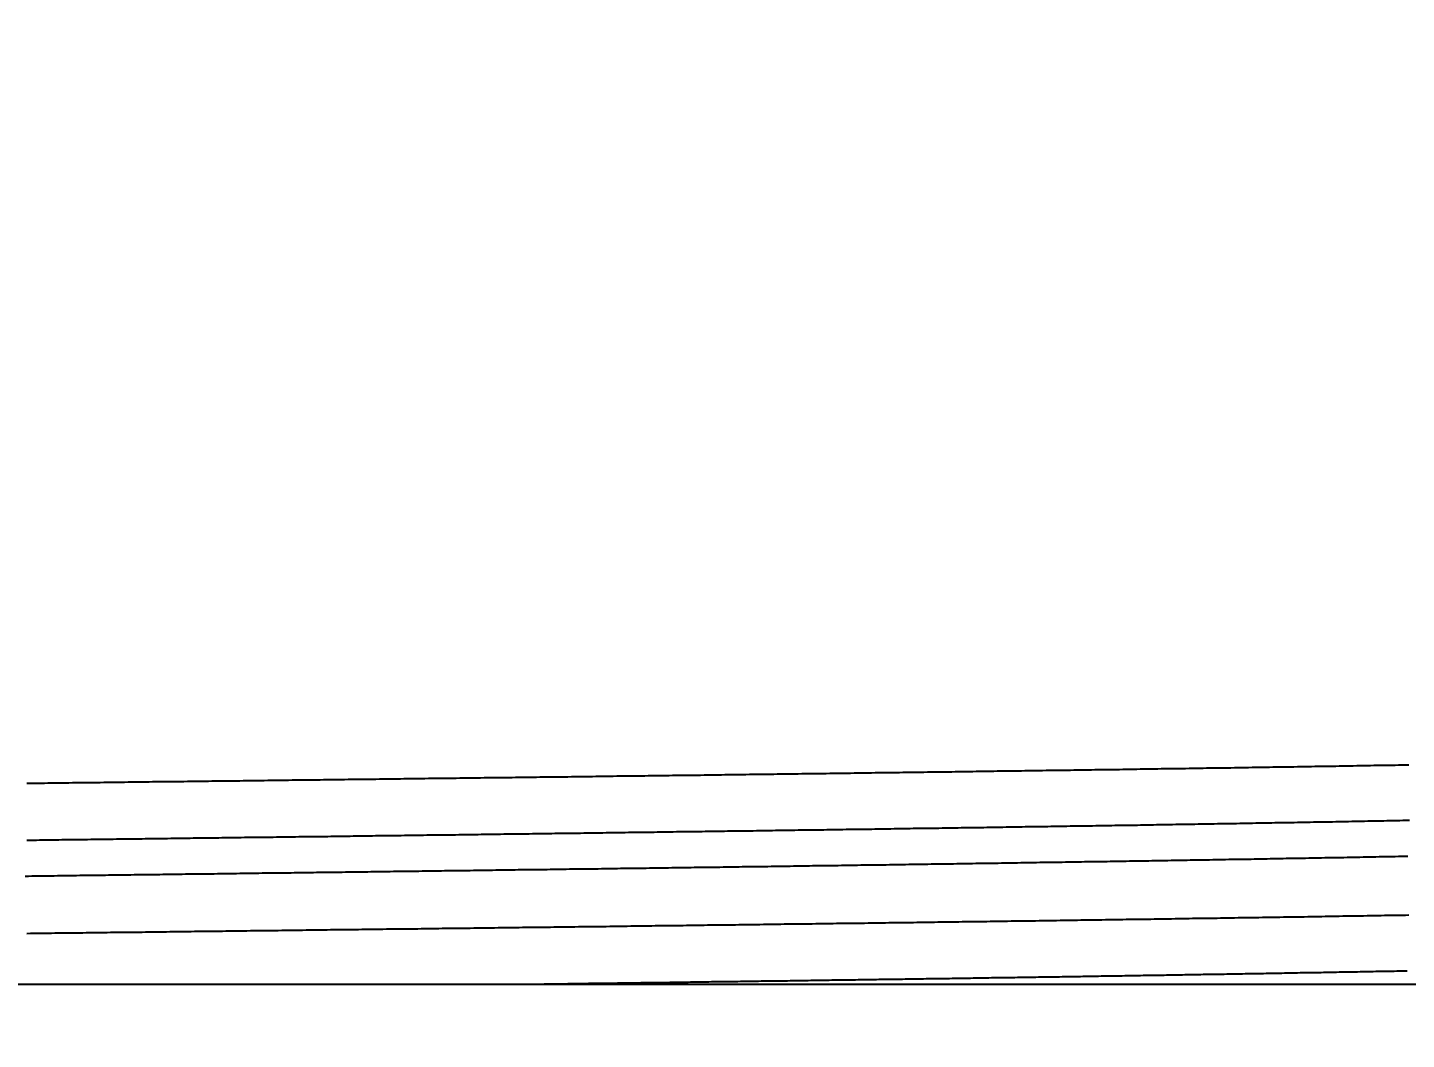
# Model space of a CAD drawing. Header units: millimetres. Extents: x 0 to 5600, y -67 to 2530.
# Drawn here: x 4146.72 to 4160.83, y 874.2 to 884.56 of the extents above; entities that cross this region are included whole.
import ezdxf

# ---------------------------------------------------------------- set-up
doc = ezdxf.new("R2010")
doc.units = ezdxf.units.MM
doc.layers.add('내부선 및 부속', color=4, linetype='Continuous')
doc.layers.add('치수선', color=7, linetype='Continuous')
doc.styles.add('____', font='')
doc.styles.get('____').set_extended_font_data('굴림')
doc.dimstyles.new('MSADIM', dxfattribs={"dimtxt": 33, "dimasz": 17, "dimexe": 10, "dimexo": 7.5, "dimgap": 10, "dimtad": 0, "dimtih": 1, "dimtoh": 1, "dimdec": 0, "dimzin": 1, "dimdsep": 46, "dimtxsty": '____', "dimcen": 11.25, "dimadec": 0, "dimazin": 0, "dimtfac": 1, "dimtdec": 0, "dimtix": 1, "dimtmove": 0, "dimatfit": 3, "dimfxl": 1, "dimtolj": 1, "dimtzin": 1, "dimarcsym": 0})

# ---------------------------------------------------------------- blocks, each defined once
blk = doc.blocks.new('*D10')
at = {"layer": '치수선', "color": 0, "linetype": 'Continuous', "lineweight": -2, "transparency": 16777216}
for p, q in [((3996.713, 930.2), (3855.18, 930.2)), ((3865.18, 913.2), (3865.18, 603.033)), ((3865.18, 247.2), (3865.18, 557.367)), ((4163.713, 230.2), (3855.18, 230.2))]:
    blk.add_line(p, q, dxfattribs=at)
at = {"layer": '치수선', "color": 0, "linetype": 'Continuous', "transparency": 16777216}
for points in [[(3862.347, 913.2), (3868.014, 913.2), (3865.18, 930.2)], [(3862.347, 247.2), (3868.014, 247.2), (3865.18, 230.2)]]:
    blk.add_solid(points, dxfattribs=at)
at = {"layer": '치수선', "color": 0, "linetype": 'Continuous', "transparency": 16777216, "insert": (3865.18, 580.2), "char_height": 25, "attachment_point": 5, "style": '____'}
blk.add_mtext('\\A1;700', dxfattribs=at)

msp = doc.modelspace()

# ---------------------------------------------------------------- linework, layer by layer
at = {"layer": '내부선 및 부속', "linetype": 'Continuous'}
msp.add_line((4167.113, 874.767), (4125.315, 874.767), dxfattribs=at)
at = {"layer": '내부선 및 부속', "linetype": 'Continuous', "flags": 128}
for points in [[(4146.714, 876.826), (4146.749, 876.827), (4146.785, 876.827), (4146.821, 876.827), (4146.856, 876.828), (4146.892, 876.828), (4146.928, 876.829), (4146.964, 876.829), (4146.999, 876.83), (4147.035, 876.83), (4147.071, 876.83), (4147.106, 876.831), (4147.142, 876.831), (4147.178, 876.832), (4147.213, 876.832), (4147.249, 876.833), (4147.285, 876.833), (4147.321, 876.833), (4147.356, 876.834), (4147.392, 876.834), (4147.428, 876.835), (4147.463, 876.835), (4147.499, 876.836), (4147.535, 876.836), (4147.57, 876.836), (4147.606, 876.837), (4147.642, 876.837), (4147.678, 876.838), (4147.713, 876.838), (4147.749, 876.839), (4147.785, 876.839), (4147.82, 876.839), (4147.856, 876.84), (4147.892, 876.84), (4147.928, 876.841), (4147.963, 876.841), (4147.999, 876.842), (4148.035, 876.842), (4148.07, 876.842), (4148.106, 876.843), (4148.142, 876.843), (4148.177, 876.844), (4148.213, 876.844), (4148.249, 876.845), (4148.285, 876.845), (4148.32, 876.845), (4148.356, 876.846), (4148.392, 876.846), (4148.427, 876.847), (4148.463, 876.847), (4148.499, 876.848), (4148.535, 876.848), (4148.57, 876.848), (4148.606, 876.849), (4148.642, 876.849), (4148.677, 876.85), (4148.713, 876.85), (4148.749, 876.851), (4148.784, 876.851), (4148.82, 876.851), (4148.856, 876.852), (4148.892, 876.852), (4148.927, 876.853), (4148.963, 876.853), (4148.999, 876.854), (4149.034, 876.854), (4149.07, 876.854), (4149.106, 876.855), (4149.141, 876.855), (4149.177, 876.856), (4149.213, 876.856), (4149.249, 876.857), (4149.284, 876.857), (4149.32, 876.857), (4149.356, 876.858), (4149.391, 876.858), (4149.427, 876.859), (4149.463, 876.859), (4149.499, 876.86), (4149.534, 876.86), (4149.57, 876.86), (4149.606, 876.861), (4149.641, 876.861), (4149.677, 876.862), (4149.713, 876.862), (4149.748, 876.863), (4149.784, 876.863), (4149.784, 876.863), (4149.82, 876.863), (4149.856, 876.864), (4149.891, 876.864), (4149.927, 876.865), (4149.963, 876.865), (4149.998, 876.866), (4150.034, 876.866), (4150.07, 876.866), (4150.105, 876.867), (4150.141, 876.867), (4150.177, 876.868), (4150.213, 876.868), (4150.248, 876.869), (4150.284, 876.869), (4150.32, 876.87), (4150.355, 876.87), (4150.391, 876.87), (4150.427, 876.871), (4150.463, 876.871), (4150.498, 876.872), (4150.534, 876.872), (4150.57, 876.873), (4150.605, 876.873), (4150.641, 876.873), (4150.677, 876.874), (4150.712, 876.874), (4150.748, 876.875), (4150.784, 876.875), (4150.82, 876.876), (4150.855, 876.876), (4150.891, 876.877), (4150.927, 876.877), (4150.962, 876.877), (4150.998, 876.878), (4151.034, 876.878), (4151.07, 876.879), (4151.105, 876.879), (4151.141, 876.88), (4151.177, 876.88), (4151.212, 876.88), (4151.248, 876.881), (4151.284, 876.881), (4151.319, 876.882), (4151.355, 876.882), (4151.391, 876.883), (4151.427, 876.883), (4151.462, 876.884), (4151.498, 876.884), (4151.534, 876.884), (4151.569, 876.885), (4151.605, 876.885), (4151.641, 876.886), (4151.676, 876.886), (4151.712, 876.887), (4151.748, 876.887), (4151.784, 876.888), (4151.819, 876.888), (4151.855, 876.888), (4151.891, 876.889), (4151.926, 876.889), (4151.962, 876.89), (4151.998, 876.89), (4152.034, 876.891), (4152.069, 876.891), (4152.105, 876.891), (4152.141, 876.892), (4152.176, 876.892), (4152.212, 876.893), (4152.248, 876.893), (4152.283, 876.894), (4152.319, 876.894), (4152.355, 876.895), (4152.391, 876.895), (4152.426, 876.896), (4152.462, 876.896), (4152.498, 876.896), (4152.533, 876.897), (4152.569, 876.897), (4152.605, 876.898), (4152.64, 876.898), (4152.676, 876.899), (4152.712, 876.899), (4152.748, 876.9), (4152.783, 876.9), (4152.819, 876.9), (4152.855, 876.901), (4152.89, 876.901), (4152.926, 876.902), (4152.962, 876.902), (4152.998, 876.903), (4153.033, 876.903), (4153.069, 876.904), (4153.105, 876.904), (4153.14, 876.905), (4153.176, 876.905), (4153.212, 876.905), (4153.247, 876.906), (4153.283, 876.906), (4153.319, 876.907), (4153.355, 876.907), (4153.355, 876.907), (4153.39, 876.908), (4153.426, 876.908), (4153.462, 876.909), (4153.497, 876.909), (4153.533, 876.91), (4153.569, 876.91), (4153.604, 876.91), (4153.64, 876.911), (4153.676, 876.911), (4153.712, 876.912), (4153.747, 876.912), (4153.783, 876.913), (4153.819, 876.913), (4153.854, 876.914), (4153.89, 876.914), (4153.926, 876.915), (4153.962, 876.915), (4153.997, 876.915), (4154.033, 876.916), (4154.069, 876.916), (4154.104, 876.917), (4154.14, 876.917), (4154.176, 876.918), (4154.211, 876.918), (4154.247, 876.919), (4154.283, 876.919), (4154.319, 876.92), (4154.354, 876.92), (4154.39, 876.921), (4154.426, 876.921), (4154.461, 876.921), (4154.497, 876.922), (4154.533, 876.922), (4154.568, 876.923), (4154.604, 876.923), (4154.64, 876.924), (4154.676, 876.924), (4154.711, 876.925), (4154.747, 876.925), (4154.783, 876.926), (4154.818, 876.926), (4154.854, 876.927), (4154.89, 876.927), (4154.926, 876.928), (4154.961, 876.928), (4154.997, 876.929), (4155.033, 876.929), (4155.068, 876.929), (4155.104, 876.93), (4155.14, 876.93), (4155.175, 876.931), (4155.211, 876.931), (4155.247, 876.932), (4155.283, 876.932), (4155.318, 876.933), (4155.354, 876.933), (4155.39, 876.934), (4155.425, 876.934), (4155.461, 876.935), (4155.497, 876.935), (4155.532, 876.936), (4155.568, 876.936), (4155.604, 876.937), (4155.64, 876.937), (4155.675, 876.938), (4155.711, 876.938), (4155.747, 876.939), (4155.782, 876.939), (4155.818, 876.939), (4155.854, 876.94), (4155.89, 876.94), (4155.925, 876.941), (4155.961, 876.941), (4155.997, 876.942), (4156.032, 876.942), (4156.068, 876.943), (4156.104, 876.943), (4156.139, 876.944), (4156.175, 876.944), (4156.211, 876.945), (4156.247, 876.945), (4156.282, 876.946), (4156.318, 876.946), (4156.354, 876.947), (4156.389, 876.947), (4156.425, 876.948), (4156.461, 876.948), (4156.496, 876.949), (4156.532, 876.949), (4156.568, 876.95), (4156.604, 876.95), (4156.639, 876.951), (4156.675, 876.951), (4156.711, 876.952), (4156.746, 876.952), (4156.782, 876.953), (4156.818, 876.953), (4156.854, 876.954), (4156.889, 876.954), (4156.925, 876.955), (4156.925, 876.955), (4156.961, 876.955), (4156.996, 876.956), (4157.032, 876.956), (4157.068, 876.957), (4157.103, 876.957), (4157.139, 876.958), (4157.175, 876.958), (4157.211, 876.959), (4157.246, 876.959), (4157.282, 876.96), (4157.318, 876.96), (4157.353, 876.961), (4157.389, 876.961), (4157.425, 876.962), (4157.46, 876.962), (4157.496, 876.963), (4157.532, 876.963), (4157.568, 876.964), (4157.603, 876.964), (4157.639, 876.965), (4157.675, 876.965), (4157.71, 876.966), (4157.746, 876.966), (4157.782, 876.967), (4157.817, 876.967), (4157.853, 876.968), (4157.889, 876.968), (4157.925, 876.969), (4157.96, 876.969), (4157.996, 876.97), (4158.032, 876.97), (4158.067, 876.971), (4158.103, 876.972), (4158.139, 876.972), (4158.175, 876.973), (4158.21, 876.973), (4158.246, 876.974), (4158.282, 876.974), (4158.317, 876.975), (4158.353, 876.975), (4158.389, 876.976), (4158.424, 876.976), (4158.46, 876.977), (4158.496, 876.977), (4158.532, 876.978), (4158.567, 876.978), (4158.603, 876.979), (4158.639, 876.979), (4158.674, 876.98), (4158.71, 876.981), (4158.746, 876.981), (4158.781, 876.982), (4158.817, 876.982), (4158.853, 876.983), (4158.889, 876.983), (4158.924, 876.984), (4158.96, 876.984), (4158.996, 876.985), (4159.031, 876.985), (4159.067, 876.986), (4159.103, 876.986), (4159.139, 876.987), (4159.174, 876.988), (4159.21, 876.988), (4159.246, 876.989), (4159.281, 876.989), (4159.317, 876.99), (4159.353, 876.99), (4159.388, 876.991), (4159.424, 876.991), (4159.46, 876.992), (4159.496, 876.993), (4159.531, 876.993), (4159.567, 876.994), (4159.603, 876.994), (4159.638, 876.995), (4159.674, 876.995), (4159.71, 876.996), (4159.745, 876.997), (4159.781, 876.997), (4159.817, 876.998), (4159.853, 876.998), (4159.888, 876.999), (4159.924, 876.999), (4159.96, 877), (4159.995, 877.001), (4160.031, 877.001), (4160.067, 877.002), (4160.102, 877.002), (4160.138, 877.003), (4160.174, 877.003), (4160.21, 877.004), (4160.245, 877.005), (4160.281, 877.005), (4160.317, 877.006), (4160.352, 877.006), (4160.388, 877.007), (4160.424, 877.008), (4160.459, 877.008), (4160.495, 877.009), (4160.495, 877.009), (4160.531, 877.009), (4160.567, 877.01), (4160.602, 877.01), (4160.638, 877.011), (4160.674, 877.012), (4160.709, 877.012), (4160.745, 877.013), (4160.781, 877.013), (4160.817, 877.014), (4160.852, 877.015)], [(4160.856, 876.444), (4160.823, 876.443), (4160.79, 876.443), (4160.758, 876.442), (4160.725, 876.442), (4160.692, 876.441), (4160.659, 876.44), (4160.627, 876.44), (4160.594, 876.439), (4160.561, 876.438), (4160.528, 876.438), (4160.496, 876.437), (4160.463, 876.437), (4160.43, 876.436), (4160.397, 876.435), (4160.365, 876.435), (4160.332, 876.434), (4160.299, 876.434), (4160.267, 876.433), (4160.234, 876.432), (4160.201, 876.432), (4160.168, 876.431), (4160.136, 876.431), (4160.103, 876.43), (4160.07, 876.429), (4160.037, 876.429), (4160.005, 876.428), (4159.972, 876.428), (4159.939, 876.427), (4159.906, 876.426), (4159.874, 876.426), (4159.841, 876.425), (4159.808, 876.425), (4159.775, 876.424), (4159.743, 876.424), (4159.71, 876.423), (4159.677, 876.422), (4159.645, 876.422), (4159.612, 876.421), (4159.579, 876.421), (4159.546, 876.42), (4159.514, 876.42), (4159.481, 876.419), (4159.448, 876.418), (4159.415, 876.418), (4159.383, 876.417), (4159.35, 876.417), (4159.317, 876.416), (4159.284, 876.416), (4159.252, 876.415), (4159.219, 876.414), (4159.186, 876.414), (4159.153, 876.413), (4159.121, 876.413), (4159.088, 876.412), (4159.055, 876.412), (4159.022, 876.411), (4159.022, 876.411), (4158.99, 876.411), (4158.957, 876.41), (4158.924, 876.409), (4158.892, 876.409), (4158.859, 876.408), (4158.826, 876.408), (4158.793, 876.407), (4158.761, 876.407), (4158.728, 876.406), (4158.695, 876.406), (4158.662, 876.405), (4158.63, 876.405), (4158.597, 876.404), (4158.564, 876.403), (4158.531, 876.403), (4158.499, 876.402), (4158.466, 876.402), (4158.433, 876.401), (4158.4, 876.401), (4158.368, 876.4), (4158.335, 876.4), (4158.302, 876.399), (4158.269, 876.399), (4158.237, 876.398), (4158.204, 876.398), (4158.171, 876.397), (4158.139, 876.397), (4158.106, 876.396), (4158.073, 876.395), (4158.04, 876.395), (4158.008, 876.394), (4157.975, 876.394), (4157.942, 876.393), (4157.909, 876.393), (4157.877, 876.392), (4157.844, 876.392), (4157.811, 876.391), (4157.778, 876.391), (4157.746, 876.39), (4157.713, 876.39), (4157.68, 876.389), (4157.647, 876.389), (4157.615, 876.388), (4157.582, 876.388), (4157.549, 876.387), (4157.516, 876.387), (4157.484, 876.386), (4157.451, 876.386), (4157.418, 876.385), (4157.386, 876.385), (4157.353, 876.384), (4157.32, 876.384), (4157.287, 876.383), (4157.255, 876.383), (4157.222, 876.382), (4157.189, 876.382), (4157.156, 876.381), (4157.124, 876.381), (4157.091, 876.38), (4157.058, 876.38), (4157.025, 876.379), (4156.993, 876.379), (4156.96, 876.378), (4156.927, 876.378), (4156.894, 876.377), (4156.862, 876.377), (4156.829, 876.376), (4156.796, 876.376), (4156.763, 876.375), (4156.731, 876.375), (4156.698, 876.374), (4156.665, 876.374), (4156.633, 876.373), (4156.6, 876.373), (4156.567, 876.372), (4156.534, 876.372), (4156.502, 876.371), (4156.469, 876.371), (4156.436, 876.37), (4156.403, 876.37), (4156.371, 876.369), (4156.338, 876.369), (4156.305, 876.368), (4156.272, 876.368), (4156.24, 876.367), (4156.207, 876.367), (4156.174, 876.366), (4156.141, 876.366), (4156.109, 876.365), (4156.076, 876.365), (4156.043, 876.364), (4156.01, 876.364), (4155.978, 876.363), (4155.945, 876.363), (4155.912, 876.363), (4155.88, 876.362), (4155.847, 876.362), (4155.814, 876.361), (4155.781, 876.361), (4155.749, 876.36), (4155.749, 876.36), (4155.716, 876.36), (4155.683, 876.359), (4155.65, 876.359), (4155.618, 876.358), (4155.585, 876.358), (4155.552, 876.357), (4155.519, 876.357), (4155.487, 876.356), (4155.454, 876.356), (4155.421, 876.355), (4155.388, 876.355), (4155.356, 876.354), (4155.323, 876.354), (4155.29, 876.353), (4155.257, 876.353), (4155.225, 876.353), (4155.192, 876.352), (4155.159, 876.352), (4155.127, 876.351), (4155.094, 876.351), (4155.061, 876.35), (4155.028, 876.35), (4154.996, 876.349), (4154.963, 876.349), (4154.93, 876.348), (4154.897, 876.348), (4154.865, 876.347), (4154.832, 876.347), (4154.799, 876.347), (4154.766, 876.346), (4154.734, 876.346), (4154.701, 876.345), (4154.668, 876.345), (4154.635, 876.344), (4154.603, 876.344), (4154.57, 876.343), (4154.537, 876.343), (4154.504, 876.342), (4154.472, 876.342), (4154.439, 876.341), (4154.406, 876.341), (4154.373, 876.341), (4154.341, 876.34), (4154.308, 876.34), (4154.275, 876.339), (4154.243, 876.339), (4154.21, 876.338), (4154.177, 876.338), (4154.144, 876.337), (4154.112, 876.337), (4154.079, 876.336), (4154.046, 876.336), (4154.013, 876.336), (4153.981, 876.335), (4153.948, 876.335), (4153.915, 876.334), (4153.882, 876.334), (4153.85, 876.333), (4153.817, 876.333), (4153.784, 876.332), (4153.751, 876.332), (4153.719, 876.331), (4153.686, 876.331), (4153.653, 876.331), (4153.62, 876.33), (4153.588, 876.33), (4153.555, 876.329), (4153.522, 876.329), (4153.49, 876.328), (4153.457, 876.328), (4153.424, 876.327), (4153.391, 876.327), (4153.359, 876.327), (4153.326, 876.326), (4153.293, 876.326), (4153.26, 876.325), (4153.228, 876.325), (4153.195, 876.324), (4153.162, 876.324), (4153.129, 876.323), (4153.097, 876.323), (4153.064, 876.323), (4153.031, 876.322), (4152.998, 876.322), (4152.966, 876.321), (4152.933, 876.321), (4152.9, 876.32), (4152.867, 876.32), (4152.835, 876.319), (4152.802, 876.319), (4152.769, 876.319), (4152.736, 876.318), (4152.704, 876.318), (4152.671, 876.317), (4152.638, 876.317), (4152.606, 876.316), (4152.573, 876.316), (4152.54, 876.315), (4152.507, 876.315), (4152.475, 876.315), (4152.475, 876.315), (4152.442, 876.314), (4152.409, 876.314), (4152.376, 876.313), (4152.344, 876.313), (4152.311, 876.312), (4152.278, 876.312), (4152.245, 876.312), (4152.213, 876.311), (4152.18, 876.311), (4152.147, 876.31), (4152.114, 876.31), (4152.082, 876.309), (4152.049, 876.309), (4152.016, 876.309), (4151.983, 876.308), (4151.951, 876.308), (4151.918, 876.307), (4151.885, 876.307), (4151.853, 876.306), (4151.82, 876.306), (4151.787, 876.305), (4151.754, 876.305), (4151.722, 876.305), (4151.689, 876.304), (4151.656, 876.304), (4151.623, 876.303), (4151.591, 876.303), (4151.558, 876.302), (4151.525, 876.302), (4151.492, 876.302), (4151.46, 876.301), (4151.427, 876.301), (4151.394, 876.3), (4151.361, 876.3), (4151.329, 876.299), (4151.296, 876.299), (4151.263, 876.299), (4151.23, 876.298), (4151.198, 876.298), (4151.165, 876.297), (4151.132, 876.297), (4151.099, 876.296), (4151.067, 876.296), (4151.034, 876.296), (4151.001, 876.295), (4150.969, 876.295), (4150.936, 876.294), (4150.903, 876.294), (4150.87, 876.293), (4150.838, 876.293), (4150.805, 876.293), (4150.772, 876.292), (4150.739, 876.292), (4150.707, 876.291), (4150.674, 876.291), (4150.641, 876.29), (4150.608, 876.29), (4150.576, 876.29), (4150.543, 876.289), (4150.51, 876.289), (4150.477, 876.288), (4150.445, 876.288), (4150.412, 876.287), (4150.379, 876.287), (4150.346, 876.287), (4150.314, 876.286), (4150.281, 876.286), (4150.248, 876.285), (4150.216, 876.285), (4150.183, 876.285), (4150.15, 876.284), (4150.117, 876.284), (4150.085, 876.283), (4150.052, 876.283), (4150.019, 876.282), (4149.986, 876.282), (4149.954, 876.282), (4149.921, 876.281), (4149.888, 876.281), (4149.855, 876.28), (4149.823, 876.28), (4149.79, 876.279), (4149.757, 876.279), (4149.724, 876.279), (4149.692, 876.278), (4149.659, 876.278), (4149.626, 876.277), (4149.593, 876.277), (4149.561, 876.276), (4149.528, 876.276), (4149.495, 876.276), (4149.462, 876.275), (4149.43, 876.275), (4149.397, 876.274), (4149.364, 876.274), (4149.332, 876.274), (4149.299, 876.273), (4149.266, 876.273), (4149.233, 876.272), (4149.201, 876.272), (4149.201, 876.272), (4149.168, 876.271), (4149.135, 876.271), (4149.102, 876.271), (4149.07, 876.27), (4149.037, 876.27), (4149.004, 876.269), (4148.971, 876.269), (4148.939, 876.269), (4148.906, 876.268), (4148.873, 876.268), (4148.84, 876.267), (4148.808, 876.267), (4148.775, 876.266), (4148.742, 876.266), (4148.709, 876.266), (4148.677, 876.265), (4148.644, 876.265), (4148.611, 876.264), (4148.578, 876.264), (4148.546, 876.263), (4148.513, 876.263), (4148.48, 876.263), (4148.448, 876.262), (4148.415, 876.262), (4148.382, 876.261), (4148.349, 876.261), (4148.317, 876.261), (4148.284, 876.26), (4148.251, 876.26), (4148.218, 876.259), (4148.186, 876.259), (4148.153, 876.258), (4148.12, 876.258), (4148.087, 876.258), (4148.055, 876.257), (4148.022, 876.257), (4147.989, 876.256), (4147.956, 876.256), (4147.924, 876.256), (4147.891, 876.255), (4147.858, 876.255), (4147.825, 876.254), (4147.793, 876.254), (4147.76, 876.253), (4147.727, 876.253), (4147.694, 876.253), (4147.662, 876.252), (4147.629, 876.252), (4147.596, 876.251), (4147.564, 876.251), (4147.531, 876.251), (4147.498, 876.25), (4147.465, 876.25), (4147.433, 876.249), (4147.4, 876.249), (4147.367, 876.249), (4147.334, 876.248), (4147.302, 876.248), (4147.269, 876.247), (4147.236, 876.247), (4147.203, 876.246), (4147.171, 876.246), (4147.138, 876.246), (4147.105, 876.245), (4147.072, 876.245), (4147.04, 876.244), (4147.007, 876.244), (4146.974, 876.244), (4146.941, 876.243), (4146.909, 876.243), (4146.876, 876.242), (4146.843, 876.242), (4146.811, 876.241), (4146.778, 876.241), (4146.745, 876.241), (4146.712, 876.24)], [(4160.841, 876.077), (4160.808, 876.076), (4160.775, 876.075), (4160.743, 876.075), (4160.71, 876.074), (4160.677, 876.073), (4160.644, 876.073), (4160.612, 876.072), (4160.579, 876.072), (4160.546, 876.071), (4160.514, 876.07), (4160.481, 876.07), (4160.448, 876.069), (4160.415, 876.068), (4160.383, 876.068), (4160.35, 876.067), (4160.317, 876.067), (4160.284, 876.066), (4160.252, 876.065), (4160.219, 876.065), (4160.186, 876.064), (4160.153, 876.064), (4160.121, 876.063), (4160.088, 876.062), (4160.055, 876.062), (4160.022, 876.061), (4159.99, 876.061), (4159.957, 876.06), (4159.924, 876.059), (4159.892, 876.059), (4159.859, 876.058), (4159.826, 876.058), (4159.793, 876.057), (4159.761, 876.057), (4159.728, 876.056), (4159.695, 876.055), (4159.662, 876.055), (4159.63, 876.054), (4159.597, 876.054), (4159.564, 876.053), (4159.531, 876.053), (4159.499, 876.052), (4159.466, 876.051), (4159.433, 876.051), (4159.4, 876.05), (4159.368, 876.05), (4159.335, 876.049), (4159.302, 876.049), (4159.269, 876.048), (4159.237, 876.047), (4159.204, 876.047), (4159.171, 876.046), (4159.139, 876.046), (4159.106, 876.045), (4159.073, 876.045), (4159.04, 876.044), (4159.04, 876.044), (4159.008, 876.044), (4158.975, 876.043), (4158.942, 876.042), (4158.909, 876.042), (4158.877, 876.041), (4158.844, 876.041), (4158.811, 876.04), (4158.778, 876.04), (4158.746, 876.039), (4158.713, 876.039), (4158.68, 876.038), (4158.647, 876.038), (4158.615, 876.037), (4158.582, 876.036), (4158.549, 876.036), (4158.517, 876.035), (4158.484, 876.035), (4158.451, 876.034), (4158.418, 876.034), (4158.386, 876.033), (4158.353, 876.033), (4158.32, 876.032), (4158.287, 876.032), (4158.255, 876.031), (4158.222, 876.031), (4158.189, 876.03), (4158.156, 876.03), (4158.124, 876.029), (4158.091, 876.028), (4158.058, 876.028), (4158.025, 876.027), (4157.993, 876.027), (4157.96, 876.026), (4157.927, 876.026), (4157.894, 876.025), (4157.862, 876.025), (4157.829, 876.024), (4157.796, 876.024), (4157.764, 876.023), (4157.731, 876.023), (4157.698, 876.022), (4157.665, 876.022), (4157.633, 876.021), (4157.6, 876.021), (4157.567, 876.02), (4157.534, 876.02), (4157.502, 876.019), (4157.469, 876.019), (4157.436, 876.018), (4157.403, 876.018), (4157.371, 876.017), (4157.338, 876.017), (4157.305, 876.016), (4157.272, 876.016), (4157.24, 876.015), (4157.207, 876.015), (4157.174, 876.014), (4157.141, 876.014), (4157.109, 876.013), (4157.076, 876.013), (4157.043, 876.012), (4157.011, 876.012), (4156.978, 876.011), (4156.945, 876.011), (4156.912, 876.01), (4156.88, 876.01), (4156.847, 876.009), (4156.814, 876.009), (4156.781, 876.008), (4156.749, 876.008), (4156.716, 876.007), (4156.683, 876.007), (4156.65, 876.006), (4156.618, 876.006), (4156.585, 876.005), (4156.552, 876.005), (4156.519, 876.004), (4156.487, 876.004), (4156.454, 876.003), (4156.421, 876.003), (4156.388, 876.002), (4156.356, 876.002), (4156.323, 876.001), (4156.29, 876.001), (4156.258, 876), (4156.225, 876), (4156.192, 875.999), (4156.159, 875.999), (4156.127, 875.998), (4156.094, 875.998), (4156.061, 875.997), (4156.028, 875.997), (4155.996, 875.996), (4155.963, 875.996), (4155.93, 875.995), (4155.897, 875.995), (4155.865, 875.995), (4155.832, 875.994), (4155.799, 875.994), (4155.766, 875.993), (4155.766, 875.993), (4155.734, 875.993), (4155.701, 875.992), (4155.668, 875.992), (4155.635, 875.991), (4155.603, 875.991), (4155.57, 875.99), (4155.537, 875.99), (4155.504, 875.989), (4155.472, 875.989), (4155.439, 875.988), (4155.406, 875.988), (4155.374, 875.987), (4155.341, 875.987), (4155.308, 875.986), (4155.275, 875.986), (4155.243, 875.986), (4155.21, 875.985), (4155.177, 875.985), (4155.144, 875.984), (4155.112, 875.984), (4155.079, 875.983), (4155.046, 875.983), (4155.013, 875.982), (4154.981, 875.982), (4154.948, 875.981), (4154.915, 875.981), (4154.882, 875.98), (4154.85, 875.98), (4154.817, 875.979), (4154.784, 875.979), (4154.751, 875.979), (4154.719, 875.978), (4154.686, 875.978), (4154.653, 875.977), (4154.621, 875.977), (4154.588, 875.976), (4154.555, 875.976), (4154.522, 875.975), (4154.49, 875.975), (4154.457, 875.974), (4154.424, 875.974), (4154.391, 875.974), (4154.359, 875.973), (4154.326, 875.973), (4154.293, 875.972), (4154.26, 875.972), (4154.228, 875.971), (4154.195, 875.971), (4154.162, 875.97), (4154.129, 875.97), (4154.097, 875.969), (4154.064, 875.969), (4154.031, 875.969), (4153.998, 875.968), (4153.966, 875.968), (4153.933, 875.967), (4153.9, 875.967), (4153.868, 875.966), (4153.835, 875.966), (4153.802, 875.965), (4153.769, 875.965), (4153.737, 875.964), (4153.704, 875.964), (4153.671, 875.964), (4153.638, 875.963), (4153.606, 875.963), (4153.573, 875.962), (4153.54, 875.962), (4153.507, 875.961), (4153.475, 875.961), (4153.442, 875.96), (4153.409, 875.96), (4153.376, 875.96), (4153.344, 875.959), (4153.311, 875.959), (4153.278, 875.958), (4153.245, 875.958), (4153.213, 875.957), (4153.18, 875.957), (4153.147, 875.956), (4153.114, 875.956), (4153.082, 875.956), (4153.049, 875.955), (4153.016, 875.955), (4152.984, 875.954), (4152.951, 875.954), (4152.918, 875.953), (4152.885, 875.953), (4152.853, 875.952), (4152.82, 875.952), (4152.787, 875.952), (4152.754, 875.951), (4152.722, 875.951), (4152.689, 875.95), (4152.656, 875.95), (4152.623, 875.949), (4152.591, 875.949), (4152.558, 875.948), (4152.525, 875.948), (4152.492, 875.948), (4152.492, 875.948), (4152.46, 875.947), (4152.427, 875.947), (4152.394, 875.946), (4152.361, 875.946), (4152.329, 875.945), (4152.296, 875.945), (4152.263, 875.945), (4152.23, 875.944), (4152.198, 875.944), (4152.165, 875.943), (4152.132, 875.943), (4152.1, 875.942), (4152.067, 875.942), (4152.034, 875.941), (4152.001, 875.941), (4151.969, 875.941), (4151.936, 875.94), (4151.903, 875.94), (4151.87, 875.939), (4151.838, 875.939), (4151.805, 875.938), (4151.772, 875.938), (4151.739, 875.938), (4151.707, 875.937), (4151.674, 875.937), (4151.641, 875.936), (4151.608, 875.936), (4151.576, 875.935), (4151.543, 875.935), (4151.51, 875.935), (4151.477, 875.934), (4151.445, 875.934), (4151.412, 875.933), (4151.379, 875.933), (4151.347, 875.932), (4151.314, 875.932), (4151.281, 875.932), (4151.248, 875.931), (4151.216, 875.931), (4151.183, 875.93), (4151.15, 875.93), (4151.117, 875.929), (4151.085, 875.929), (4151.052, 875.929), (4151.019, 875.928), (4150.986, 875.928), (4150.954, 875.927), (4150.921, 875.927), (4150.888, 875.926), (4150.855, 875.926), (4150.823, 875.926), (4150.79, 875.925), (4150.757, 875.925), (4150.724, 875.924), (4150.692, 875.924), (4150.659, 875.923), (4150.626, 875.923), (4150.593, 875.923), (4150.561, 875.922), (4150.528, 875.922), (4150.495, 875.921), (4150.463, 875.921), (4150.43, 875.92), (4150.397, 875.92), (4150.364, 875.92), (4150.332, 875.919), (4150.299, 875.919), (4150.266, 875.918), (4150.233, 875.918), (4150.201, 875.917), (4150.168, 875.917), (4150.135, 875.917), (4150.102, 875.916), (4150.07, 875.916), (4150.037, 875.915), (4150.004, 875.915), (4149.971, 875.915), (4149.939, 875.914), (4149.906, 875.914), (4149.873, 875.913), (4149.84, 875.913), (4149.808, 875.912), (4149.775, 875.912), (4149.742, 875.912), (4149.709, 875.911), (4149.677, 875.911), (4149.644, 875.91), (4149.611, 875.91), (4149.579, 875.909), (4149.546, 875.909), (4149.513, 875.909), (4149.48, 875.908), (4149.448, 875.908), (4149.415, 875.907), (4149.382, 875.907), (4149.349, 875.907), (4149.317, 875.906), (4149.284, 875.906), (4149.251, 875.905), (4149.218, 875.905), (4149.218, 875.905), (4149.186, 875.904), (4149.153, 875.904), (4149.12, 875.904), (4149.087, 875.903), (4149.055, 875.903), (4149.022, 875.902), (4148.989, 875.902), (4148.956, 875.901), (4148.924, 875.901), (4148.891, 875.901), (4148.858, 875.9), (4148.825, 875.9), (4148.793, 875.899), (4148.76, 875.899), (4148.727, 875.899), (4148.695, 875.898), (4148.662, 875.898), (4148.629, 875.897), (4148.596, 875.897), (4148.564, 875.896), (4148.531, 875.896), (4148.498, 875.896), (4148.465, 875.895), (4148.433, 875.895), (4148.4, 875.894), (4148.367, 875.894), (4148.334, 875.894), (4148.302, 875.893), (4148.269, 875.893), (4148.236, 875.892), (4148.203, 875.892), (4148.171, 875.891), (4148.138, 875.891), (4148.105, 875.891), (4148.072, 875.89), (4148.04, 875.89), (4148.007, 875.889), (4147.974, 875.889), (4147.942, 875.889), (4147.909, 875.888), (4147.876, 875.888), (4147.843, 875.887), (4147.811, 875.887), (4147.778, 875.886), (4147.745, 875.886), (4147.712, 875.886), (4147.68, 875.885), (4147.647, 875.885), (4147.614, 875.884), (4147.581, 875.884), (4147.549, 875.884), (4147.516, 875.883), (4147.483, 875.883), (4147.45, 875.882), (4147.418, 875.882), (4147.385, 875.881), (4147.352, 875.881), (4147.319, 875.881), (4147.287, 875.88), (4147.254, 875.88), (4147.221, 875.879), (4147.188, 875.879), (4147.156, 875.879), (4147.123, 875.878), (4147.09, 875.878), (4147.058, 875.877), (4147.025, 875.877), (4146.992, 875.876), (4146.959, 875.876), (4146.927, 875.876), (4146.894, 875.875), (4146.861, 875.875), (4146.828, 875.874), (4146.796, 875.874), (4146.763, 875.874), (4146.73, 875.873), (4146.697, 875.873)], [(4160.852, 875.475), (4160.817, 875.474), (4160.781, 875.474), (4160.745, 875.473), (4160.709, 875.472), (4160.674, 875.472), (4160.638, 875.471), (4160.602, 875.471), (4160.567, 875.47), (4160.531, 875.469), (4160.495, 875.469), (4160.459, 875.468), (4160.424, 875.468), (4160.388, 875.467), (4160.352, 875.467), (4160.317, 875.466), (4160.281, 875.465), (4160.245, 875.465), (4160.21, 875.464), (4160.174, 875.464), (4160.138, 875.463), (4160.102, 875.462), (4160.067, 875.462), (4160.031, 875.461), (4159.995, 875.461), (4159.96, 875.46), (4159.924, 875.46), (4159.888, 875.459), (4159.853, 875.458), (4159.817, 875.458), (4159.781, 875.457), (4159.745, 875.457), (4159.71, 875.456), (4159.674, 875.456), (4159.638, 875.455), (4159.603, 875.454), (4159.603, 875.454), (4159.567, 875.454), (4159.531, 875.453), (4159.496, 875.453), (4159.46, 875.452), (4159.424, 875.452), (4159.388, 875.451), (4159.353, 875.451), (4159.317, 875.45), (4159.281, 875.449), (4159.246, 875.449), (4159.21, 875.448), (4159.174, 875.448), (4159.139, 875.447), (4159.103, 875.447), (4159.067, 875.446), (4159.031, 875.446), (4158.996, 875.445), (4158.96, 875.444), (4158.924, 875.444), (4158.889, 875.443), (4158.853, 875.443), (4158.817, 875.442), (4158.781, 875.442), (4158.746, 875.441), (4158.71, 875.441), (4158.674, 875.44), (4158.639, 875.44), (4158.603, 875.439), (4158.567, 875.439), (4158.532, 875.438), (4158.496, 875.437), (4158.46, 875.437), (4158.424, 875.436), (4158.389, 875.436), (4158.353, 875.435), (4158.317, 875.435), (4158.282, 875.434), (4158.246, 875.434), (4158.21, 875.433), (4158.175, 875.433), (4158.139, 875.432), (4158.103, 875.432), (4158.067, 875.431), (4158.032, 875.431), (4157.996, 875.43), (4157.96, 875.43), (4157.925, 875.429), (4157.889, 875.429), (4157.853, 875.428), (4157.817, 875.428), (4157.782, 875.427), (4157.746, 875.427), (4157.71, 875.426), (4157.675, 875.425), (4157.639, 875.425), (4157.603, 875.424), (4157.568, 875.424), (4157.532, 875.423), (4157.496, 875.423), (4157.46, 875.422), (4157.425, 875.422), (4157.389, 875.421), (4157.353, 875.421), (4157.318, 875.42), (4157.282, 875.42), (4157.246, 875.419), (4157.211, 875.419), (4157.175, 875.418), (4157.139, 875.418), (4157.103, 875.417), (4157.068, 875.417), (4157.032, 875.416), (4156.996, 875.416), (4156.961, 875.415), (4156.925, 875.415), (4156.889, 875.414), (4156.854, 875.414), (4156.818, 875.413), (4156.782, 875.413), (4156.746, 875.412), (4156.711, 875.412), (4156.675, 875.411), (4156.639, 875.411), (4156.604, 875.41), (4156.568, 875.41), (4156.532, 875.409), (4156.496, 875.409), (4156.461, 875.408), (4156.425, 875.408), (4156.389, 875.407), (4156.354, 875.407), (4156.318, 875.406), (4156.282, 875.406), (4156.247, 875.405), (4156.211, 875.405), (4156.175, 875.405), (4156.139, 875.404), (4156.104, 875.404), (4156.068, 875.403), (4156.032, 875.403), (4156.032, 875.403), (4155.997, 875.402), (4155.961, 875.402), (4155.925, 875.401), (4155.89, 875.401), (4155.854, 875.4), (4155.818, 875.4), (4155.782, 875.399), (4155.747, 875.399), (4155.711, 875.398), (4155.675, 875.398), (4155.64, 875.397), (4155.604, 875.397), (4155.568, 875.396), (4155.532, 875.396), (4155.497, 875.395), (4155.461, 875.395), (4155.425, 875.394), (4155.39, 875.394), (4155.354, 875.393), (4155.318, 875.393), (4155.283, 875.392), (4155.247, 875.392), (4155.211, 875.392), (4155.175, 875.391), (4155.14, 875.391), (4155.104, 875.39), (4155.068, 875.39), (4155.033, 875.389), (4154.997, 875.389), (4154.961, 875.388), (4154.926, 875.388), (4154.89, 875.387), (4154.854, 875.387), (4154.818, 875.386), (4154.783, 875.386), (4154.747, 875.385), (4154.711, 875.385), (4154.676, 875.384), (4154.64, 875.384), (4154.604, 875.384), (4154.568, 875.383), (4154.533, 875.383), (4154.497, 875.382), (4154.461, 875.382), (4154.426, 875.381), (4154.39, 875.381), (4154.354, 875.38), (4154.319, 875.38), (4154.283, 875.379), (4154.247, 875.379), (4154.211, 875.378), (4154.176, 875.378), (4154.14, 875.377), (4154.104, 875.377), (4154.069, 875.377), (4154.033, 875.376), (4153.997, 875.376), (4153.962, 875.375), (4153.926, 875.375), (4153.89, 875.374), (4153.854, 875.374), (4153.819, 875.373), (4153.783, 875.373), (4153.747, 875.372), (4153.712, 875.372), (4153.676, 875.372), (4153.64, 875.371), (4153.604, 875.371), (4153.569, 875.37), (4153.533, 875.37), (4153.497, 875.369), (4153.462, 875.369), (4153.426, 875.368), (4153.39, 875.368), (4153.355, 875.367), (4153.319, 875.367), (4153.283, 875.367), (4153.247, 875.366), (4153.212, 875.366), (4153.176, 875.365), (4153.14, 875.365), (4153.105, 875.364), (4153.069, 875.364), (4153.033, 875.363), (4152.998, 875.363), (4152.962, 875.362), (4152.926, 875.362), (4152.89, 875.362), (4152.855, 875.361), (4152.819, 875.361), (4152.783, 875.36), (4152.748, 875.36), (4152.712, 875.359), (4152.676, 875.359), (4152.64, 875.358), (4152.605, 875.358), (4152.569, 875.357), (4152.533, 875.357), (4152.498, 875.357), (4152.462, 875.356), (4152.462, 875.356), (4152.426, 875.356), (4152.391, 875.355), (4152.355, 875.355), (4152.319, 875.354), (4152.283, 875.354), (4152.248, 875.353), (4152.212, 875.353), (4152.176, 875.353), (4152.141, 875.352), (4152.105, 875.352), (4152.069, 875.351), (4152.034, 875.351), (4151.998, 875.35), (4151.962, 875.35), (4151.926, 875.349), (4151.891, 875.349), (4151.855, 875.349), (4151.819, 875.348), (4151.784, 875.348), (4151.748, 875.347), (4151.712, 875.347), (4151.676, 875.346), (4151.641, 875.346), (4151.605, 875.345), (4151.569, 875.345), (4151.534, 875.345), (4151.498, 875.344), (4151.462, 875.344), (4151.427, 875.343), (4151.391, 875.343), (4151.355, 875.342), (4151.319, 875.342), (4151.284, 875.342), (4151.248, 875.341), (4151.212, 875.341), (4151.177, 875.34), (4151.141, 875.34), (4151.105, 875.339), (4151.07, 875.339), (4151.034, 875.338), (4150.998, 875.338), (4150.962, 875.338), (4150.927, 875.337), (4150.891, 875.337), (4150.855, 875.336), (4150.82, 875.336), (4150.784, 875.335), (4150.748, 875.335), (4150.712, 875.334), (4150.677, 875.334), (4150.641, 875.334), (4150.605, 875.333), (4150.57, 875.333), (4150.534, 875.332), (4150.498, 875.332), (4150.463, 875.331), (4150.427, 875.331), (4150.391, 875.331), (4150.355, 875.33), (4150.32, 875.33), (4150.284, 875.329), (4150.248, 875.329), (4150.213, 875.328), (4150.177, 875.328), (4150.141, 875.328), (4150.105, 875.327), (4150.07, 875.327), (4150.034, 875.326), (4149.998, 875.326), (4149.963, 875.325), (4149.927, 875.325), (4149.891, 875.324), (4149.856, 875.324), (4149.82, 875.324), (4149.784, 875.323), (4149.748, 875.323), (4149.713, 875.322), (4149.677, 875.322), (4149.641, 875.321), (4149.606, 875.321), (4149.57, 875.321), (4149.534, 875.32), (4149.499, 875.32), (4149.463, 875.319), (4149.427, 875.319), (4149.391, 875.318), (4149.356, 875.318), (4149.32, 875.318), (4149.284, 875.317), (4149.249, 875.317), (4149.213, 875.316), (4149.177, 875.316), (4149.141, 875.315), (4149.106, 875.315), (4149.07, 875.315), (4149.034, 875.314), (4148.999, 875.314), (4148.963, 875.313), (4148.927, 875.313), (4148.892, 875.312), (4148.892, 875.312), (4148.856, 875.312), (4148.82, 875.312), (4148.784, 875.311), (4148.749, 875.311), (4148.713, 875.31), (4148.677, 875.31), (4148.642, 875.309), (4148.606, 875.309), (4148.57, 875.309), (4148.535, 875.308), (4148.499, 875.308), (4148.463, 875.307), (4148.427, 875.307), (4148.392, 875.306), (4148.356, 875.306), (4148.32, 875.306), (4148.285, 875.305), (4148.249, 875.305), (4148.213, 875.304), (4148.177, 875.304), (4148.142, 875.303), (4148.106, 875.303), (4148.07, 875.303), (4148.035, 875.302), (4147.999, 875.302), (4147.963, 875.301), (4147.928, 875.301), (4147.892, 875.3), (4147.856, 875.3), (4147.82, 875.3), (4147.785, 875.299), (4147.749, 875.299), (4147.713, 875.298), (4147.678, 875.298), (4147.642, 875.297), (4147.606, 875.297), (4147.57, 875.297), (4147.535, 875.296), (4147.499, 875.296), (4147.463, 875.295), (4147.428, 875.295), (4147.392, 875.294), (4147.356, 875.294), (4147.321, 875.294), (4147.285, 875.293), (4147.249, 875.293), (4147.213, 875.292), (4147.178, 875.292), (4147.142, 875.291), (4147.106, 875.291), (4147.071, 875.291), (4147.035, 875.29), (4146.999, 875.29), (4146.964, 875.289), (4146.928, 875.289), (4146.892, 875.288), (4146.856, 875.288), (4146.821, 875.288), (4146.785, 875.287), (4146.749, 875.287), (4146.714, 875.286)], [(4160.834, 874.904), (4160.808, 874.903), (4160.781, 874.903), (4160.754, 874.902), (4160.727, 874.902), (4160.701, 874.901), (4160.674, 874.901), (4160.647, 874.9), (4160.62, 874.9), (4160.594, 874.899), (4160.567, 874.899), (4160.54, 874.898), (4160.513, 874.898), (4160.487, 874.897), (4160.46, 874.897), (4160.433, 874.896), (4160.406, 874.896), (4160.38, 874.895), (4160.353, 874.895), (4160.326, 874.894), (4160.299, 874.894), (4160.273, 874.893), (4160.246, 874.893), (4160.219, 874.892), (4160.219, 874.892), (4160.192, 874.892), (4160.166, 874.891), (4160.139, 874.891), (4160.112, 874.89), (4160.085, 874.89), (4160.059, 874.889), (4160.032, 874.889), (4160.005, 874.888), (4159.978, 874.888), (4159.952, 874.887), (4159.925, 874.887), (4159.898, 874.886), (4159.871, 874.886), (4159.845, 874.886), (4159.818, 874.885), (4159.791, 874.885), (4159.764, 874.884), (4159.738, 874.884), (4159.711, 874.883), (4159.684, 874.883), (4159.657, 874.882), (4159.631, 874.882), (4159.604, 874.881), (4159.577, 874.881), (4159.55, 874.88), (4159.523, 874.88), (4159.497, 874.879), (4159.47, 874.879), (4159.443, 874.878), (4159.416, 874.878), (4159.39, 874.878), (4159.363, 874.877), (4159.336, 874.877), (4159.309, 874.876), (4159.283, 874.876), (4159.256, 874.875), (4159.229, 874.875), (4159.202, 874.874), (4159.176, 874.874), (4159.149, 874.873), (4159.122, 874.873), (4159.095, 874.873), (4159.069, 874.872), (4159.042, 874.872), (4159.015, 874.871), (4158.988, 874.871), (4158.962, 874.87), (4158.935, 874.87), (4158.908, 874.869), (4158.881, 874.869), (4158.855, 874.868), (4158.828, 874.868), (4158.801, 874.868), (4158.774, 874.867), (4158.748, 874.867), (4158.721, 874.866), (4158.694, 874.866), (4158.667, 874.865), (4158.641, 874.865), (4158.614, 874.864), (4158.587, 874.864), (4158.56, 874.864), (4158.534, 874.863), (4158.507, 874.863), (4158.48, 874.862), (4158.453, 874.862), (4158.427, 874.861), (4158.4, 874.861), (4158.373, 874.861), (4158.346, 874.86), (4158.32, 874.86), (4158.293, 874.859), (4158.266, 874.859), (4158.239, 874.858), (4158.212, 874.858), (4158.186, 874.857), (4158.159, 874.857), (4158.132, 874.857), (4158.105, 874.856), (4158.079, 874.856), (4158.052, 874.855), (4158.025, 874.855), (4157.998, 874.854), (4157.972, 874.854), (4157.945, 874.854), (4157.918, 874.853), (4157.891, 874.853), (4157.865, 874.852), (4157.838, 874.852), (4157.811, 874.852), (4157.784, 874.851), (4157.758, 874.851), (4157.731, 874.85), (4157.704, 874.85), (4157.677, 874.849), (4157.651, 874.849), (4157.624, 874.849), (4157.597, 874.848), (4157.57, 874.848), (4157.544, 874.847), (4157.544, 874.847), (4157.517, 874.847), (4157.49, 874.846), (4157.463, 874.846), (4157.437, 874.846), (4157.41, 874.845), (4157.383, 874.845), (4157.356, 874.844), (4157.33, 874.844), (4157.303, 874.844), (4157.276, 874.843), (4157.249, 874.843), (4157.223, 874.842), (4157.196, 874.842), (4157.169, 874.841), (4157.142, 874.841), (4157.115, 874.841), (4157.089, 874.84), (4157.062, 874.84), (4157.035, 874.839), (4157.008, 874.839), (4156.982, 874.839), (4156.955, 874.838), (4156.928, 874.838), (4156.901, 874.837), (4156.875, 874.837), (4156.848, 874.837), (4156.821, 874.836), (4156.794, 874.836), (4156.768, 874.835), (4156.741, 874.835), (4156.714, 874.835), (4156.687, 874.834), (4156.661, 874.834), (4156.634, 874.833), (4156.607, 874.833), (4156.58, 874.833), (4156.554, 874.832), (4156.527, 874.832), (4156.5, 874.831), (4156.473, 874.831), (4156.447, 874.831), (4156.42, 874.83), (4156.393, 874.83), (4156.366, 874.829), (4156.34, 874.829), (4156.313, 874.829), (4156.286, 874.828), (4156.259, 874.828), (4156.233, 874.827), (4156.206, 874.827), (4156.179, 874.827), (4156.152, 874.826), (4156.126, 874.826), (4156.099, 874.825), (4156.072, 874.825), (4156.045, 874.825), (4156.018, 874.824), (4155.992, 874.824), (4155.965, 874.823), (4155.938, 874.823), (4155.911, 874.823), (4155.885, 874.822), (4155.858, 874.822), (4155.831, 874.821), (4155.804, 874.821), (4155.778, 874.821), (4155.751, 874.82), (4155.724, 874.82), (4155.697, 874.82), (4155.671, 874.819), (4155.644, 874.819), (4155.617, 874.818), (4155.59, 874.818), (4155.564, 874.818), (4155.537, 874.817), (4155.51, 874.817), (4155.483, 874.816), (4155.457, 874.816), (4155.43, 874.816), (4155.403, 874.815), (4155.376, 874.815), (4155.35, 874.815), (4155.323, 874.814), (4155.296, 874.814), (4155.269, 874.813), (4155.243, 874.813), (4155.216, 874.813), (4155.189, 874.812), (4155.162, 874.812), (4155.136, 874.811), (4155.109, 874.811), (4155.082, 874.811), (4155.055, 874.81), (4155.029, 874.81), (4155.002, 874.81), (4154.975, 874.809), (4154.948, 874.809), (4154.921, 874.808), (4154.895, 874.808), (4154.868, 874.808), (4154.868, 874.808), (4154.841, 874.807), (4154.814, 874.807), (4154.788, 874.807), (4154.761, 874.806), (4154.734, 874.806), (4154.707, 874.805), (4154.681, 874.805), (4154.654, 874.805), (4154.627, 874.804), (4154.6, 874.804), (4154.574, 874.804), (4154.547, 874.803), (4154.52, 874.803), (4154.493, 874.802), (4154.467, 874.802), (4154.44, 874.802), (4154.413, 874.801), (4154.386, 874.801), (4154.36, 874.801), (4154.333, 874.8), (4154.306, 874.8), (4154.279, 874.799), (4154.253, 874.799), (4154.226, 874.799), (4154.199, 874.798), (4154.172, 874.798), (4154.146, 874.798), (4154.119, 874.797), (4154.092, 874.797), (4154.065, 874.796), (4154.039, 874.796), (4154.012, 874.796), (4153.985, 874.795), (4153.958, 874.795), (4153.932, 874.795), (4153.905, 874.794), (4153.878, 874.794), (4153.851, 874.793), (4153.824, 874.793), (4153.798, 874.793), (4153.771, 874.792), (4153.744, 874.792), (4153.717, 874.792), (4153.691, 874.791), (4153.664, 874.791), (4153.637, 874.791), (4153.61, 874.79), (4153.584, 874.79), (4153.557, 874.789), (4153.53, 874.789), (4153.503, 874.789), (4153.477, 874.788), (4153.45, 874.788), (4153.423, 874.788), (4153.396, 874.787), (4153.37, 874.787), (4153.343, 874.787), (4153.316, 874.786), (4153.289, 874.786), (4153.263, 874.785), (4153.236, 874.785), (4153.209, 874.785), (4153.182, 874.784), (4153.156, 874.784), (4153.129, 874.784), (4153.102, 874.783), (4153.075, 874.783), (4153.049, 874.783), (4153.022, 874.782), (4152.995, 874.782), (4152.968, 874.781), (4152.942, 874.781), (4152.915, 874.781), (4152.888, 874.78), (4152.861, 874.78), (4152.834, 874.78), (4152.808, 874.779), (4152.781, 874.779), (4152.754, 874.779), (4152.727, 874.778), (4152.701, 874.778), (4152.674, 874.777), (4152.647, 874.777), (4152.62, 874.777), (4152.594, 874.776), (4152.567, 874.776), (4152.54, 874.776), (4152.513, 874.775), (4152.487, 874.775), (4152.46, 874.775), (4152.433, 874.774), (4152.406, 874.774), (4152.38, 874.774), (4152.353, 874.773), (4152.326, 874.773), (4152.299, 874.772), (4152.273, 874.772), (4152.246, 874.772), (4152.219, 874.771), (4152.192, 874.771), (4152.192, 874.771), (4152.166, 874.771), (4152.139, 874.77), (4152.112, 874.77), (4152.085, 874.77), (4152.059, 874.769), (4152.032, 874.769), (4152.005, 874.769), (4151.978, 874.768), (4151.952, 874.768), (4151.925, 874.767), (4151.898, 874.767), (4151.898, 874.767)]]:
    msp.add_lwpolyline(points, dxfattribs=at)

# ---------------------------------------------------------------- dimensions: what is measured, and where the dimension line sits
at = {"layer": '치수선', "linetype": 'Continuous'}
dim = msp.add_linear_dim(base=(3865.18, 230.2), p1=(4004.213, 930.2), p2=(4171.213, 230.2), angle=90, dimstyle='MSADIM', override={"dimtxt": 25}, dxfattribs=at)
dim.commit()
dim.dimension.update_dxf_attribs({"geometry": '*D10', "text_midpoint": (3865.18, 580.2)})

doc.saveas('drawing.dxf')
